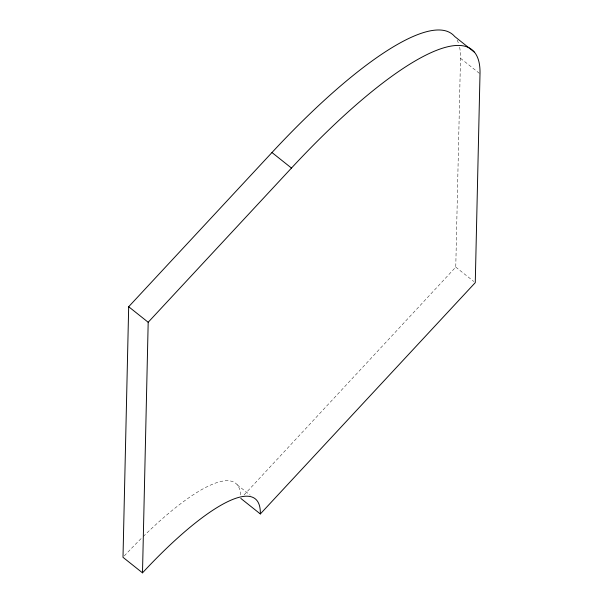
<?xml version="1.0" encoding="UTF-8"?>
<svg xmlns="http://www.w3.org/2000/svg" width="603" height="603" viewBox="0 0 603 603"><rect width="100%" height="100%" fill="white"/><g stroke="black" fill="none" stroke-linecap="round" stroke-linejoin="round"><path stroke-width="0.45" stroke-dasharray="3.02 2.26" d="M244.027 494.98L455.762 267.106L460.504 58.287A293.578 70.709 -51.5 0 0 459.2 45.511M460.504 58.287L480.003 73.822M455.762 267.106L473.822 281.488M237.167 484.782L250.17 495.138M457.112 40.107A293.578 70.709 -51.5 0 1 458.921 44.532M143.258 536.497A183.485 44.192 -51.5 0 1 240.778 495.508M124.293 555.921A183.485 44.192 -51.5 0 1 142.587 537.152"/><path stroke-width="0.9" d="M474.146 52.001L454.647 36.466A293.578 70.709 -51.5 0 0 271.976 152.529L128.68 306.731L122.997 557.315L142.496 572.85A183.485 44.192 -51.5 0 1 260.33 513.952L475.27 282.641L480.003 73.822A293.578 70.709 -51.5 0 0 291.475 168.056L148.187 322.266L142.496 572.85M271.976 152.529L291.475 168.056M128.68 306.731L148.187 322.266M240.823 498.417L260.33 513.952"/></g></svg>
